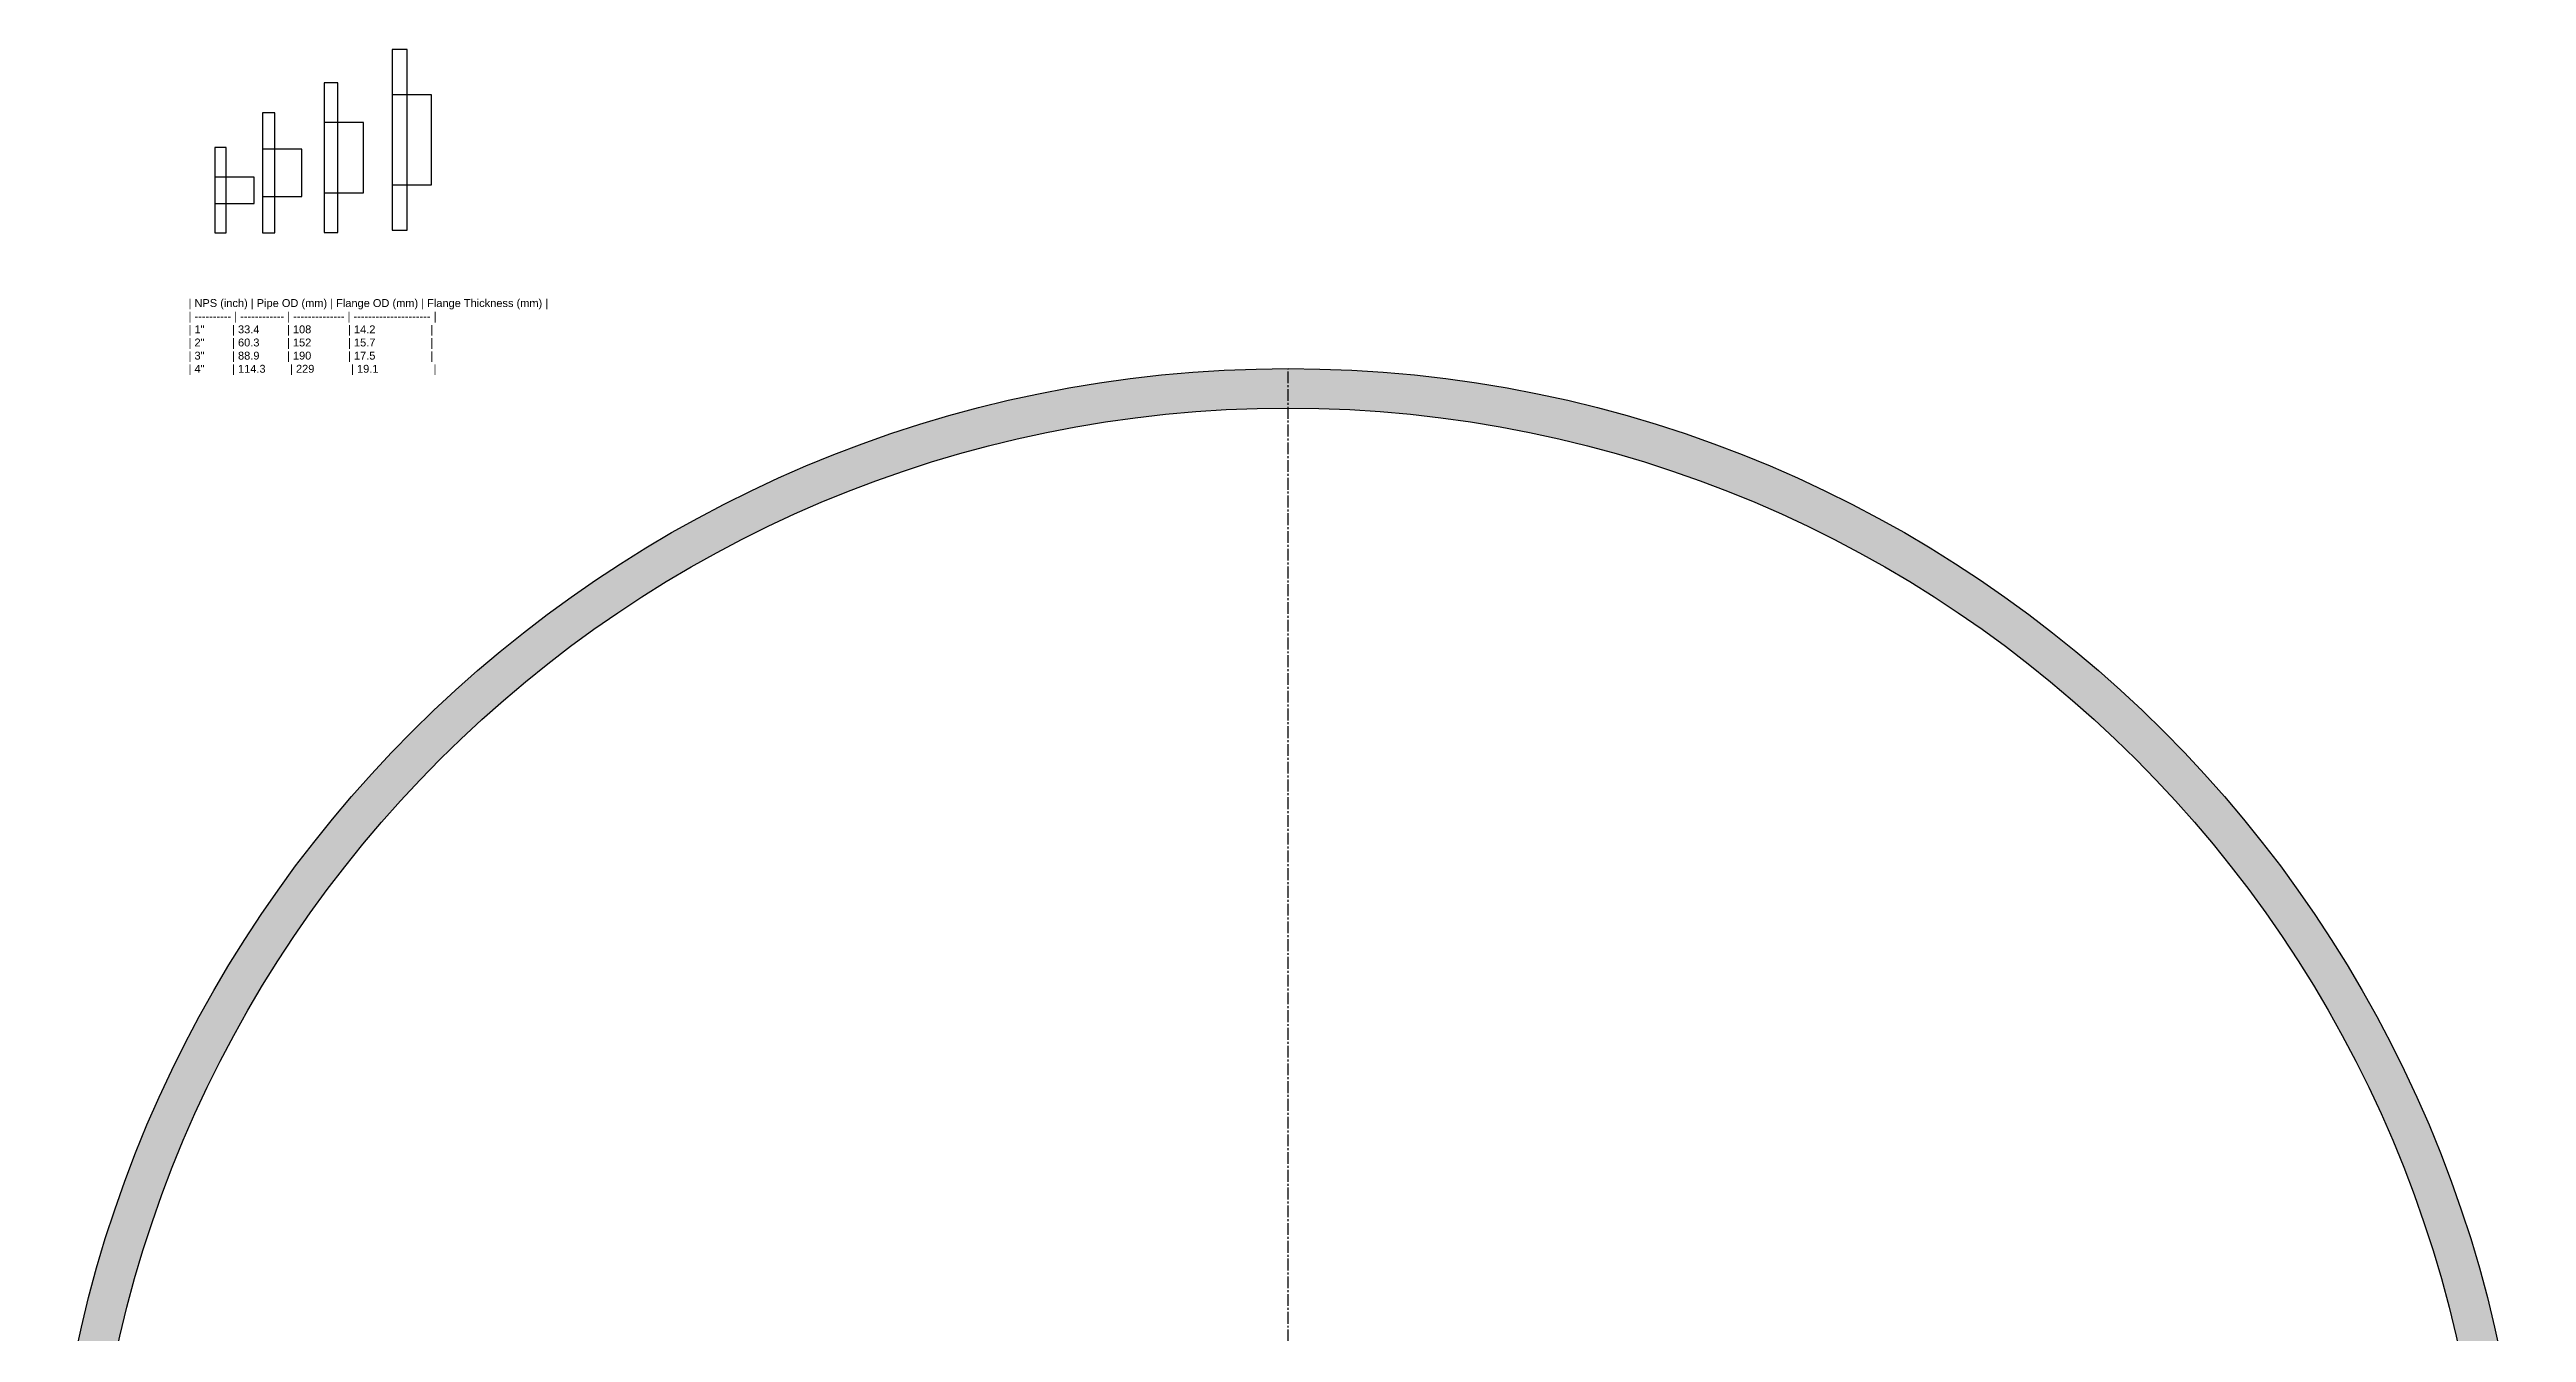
# Model space of a CAD drawing. Header units: millimetres. Extents: x 1121 to 8995, y 18 to 4119.
# Drawn here: x 1251 to 4391, y 1936 to 3563 of the extents above; entities that cross this region are included whole.
import ezdxf

# ---------------------------------------------------------------- set-up
doc = ezdxf.new("R2010")
doc.units = ezdxf.units.MM
doc.header["$LTSCALE"] = 20
doc.header["$MEASUREMENT"] = 0
doc.linetypes.add('CENTER2', pattern=[1.125, 0.75, -0.125, 0.125, -0.125])
doc.styles.get("Standard").update_dxf_attribs({"font": 'arial.ttf', "height": 10})

# ---------------------------------------------------------------- blocks, each defined once
blk = doc.blocks.new('*U1')
at = {"color": 0, "linetype": 'CENTER2', "transparency": 16777216}
for p, q in [((0, 314), (0, 1570.12)), ((-1570.12, 0), (-314, 0)), ((314, 0), (1570.12, 0)), ((0, -1570.12), (0, -314))]:
    blk.add_line(p, q, dxfattribs=at)
at = {"color": 0, "linetype": 'Continuous', "transparency": 16777216}
for p, q in [((0, -157), (0, 157)), ((-157, 0), (157, 0))]:
    blk.add_line(p, q, dxfattribs=at)

msp = doc.modelspace()

# ---------------------------------------------------------------- hatches: boundary and pattern name
h = msp.add_hatch()
h.set_pattern_fill('ANGLE', color=256, scale=30)
h.set_pattern_definition([(0, (0, 0), (0, 8.25), [6, -2.25]), (90, (0, 0), (-8.25, 5e-16), [6, -2.25])])
h.paths.add_polyline_path([(2821.349, 3108.45), (2821.349, 3158.45, 0.37279459), (1267.475, 1812.9), (1318.012, 1812.9, -0.37144176)])
h.paths.add_polyline_path([(1301.349, 1588.45), (1251.349, 1588.45, 0.41421356), (2821.349, 18.45), (2821.349, 68.45, -0.41421356)])
h.paths.add_polyline_path([(4391.349, 1588.45), (4341.349, 1588.45, -0.41421356), (2821.349, 68.45), (2821.349, 18.45, 0.41421356)])
h.paths.add_polyline_path([(2821.349, 3158.45), (2821.349, 3108.45, -0.41421356), (4341.349, 1588.45), (4391.349, 1588.45, 0.41421356)])
h.paths.add_polyline_path([(1307.405, 1724), (1257.211, 1724, 0.02161467), (1251.349, 1588.45), (1301.349, 1588.45, -0.02232777)])

# ---------------------------------------------------------------- linework, layer by layer
for points in [[(1685.504, 3334.012), (1704.604, 3334.012), (1704.604, 3563.012), (1685.504, 3563.012)], [(1599.318, 3330.957), (1616.818, 3330.957), (1616.818, 3520.957), (1599.318, 3520.957)], [(1685.504, 3391.362), (1735.504, 3391.362), (1735.504, 3505.662), (1685.504, 3505.662)], [(1521.203, 3330.66), (1536.903, 3330.66), (1536.903, 3482.66), (1521.203, 3482.66)], [(1599.318, 3381.507), (1649.318, 3381.507), (1649.318, 3470.407), (1599.318, 3470.407)], [(1460.769, 3330.66), (1474.969, 3330.66), (1474.969, 3438.66), (1460.769, 3438.66)], [(1521.203, 3376.51), (1571.203, 3376.51), (1571.203, 3436.81), (1521.203, 3436.81)], [(1460.769, 3367.96), (1510.769, 3367.96), (1510.769, 3401.36), (1460.769, 3401.36)]]:
    msp.add_lwpolyline(points, close=True)
for radius in [1570, 1520]:
    msp.add_circle((2821.349, 1588.45), radius)

# ---------------------------------------------------------------- block references
at = {"linetype": 'CENTER2'}
msp.add_blockref('*U1', (2821.349, 1588.45), dxfattribs=at)

# ---------------------------------------------------------------- texts
at = {"insert": (1427.488, 3246.572), "char_height": 10, "width": 476.05252, "attachment_point": 1}
msp.add_mtext('| NPS (inch) | Pipe OD (mm) | Flange OD (mm) | Flange Thickness (mm) |\\P| ---------- | ------------ | -------------- | --------------------- |\\P| 1"         | 33.4         | 108            | 14.2                  |\\P| 2"         | 60.3         | 152            | 15.7                  |\\P| 3"         | 88.9         | 190            | 17.5                  |\\P| 4"         | 114.3        | 229            | 19.1                  |\\P', dxfattribs=at)

doc.saveas('drawing.dxf')
